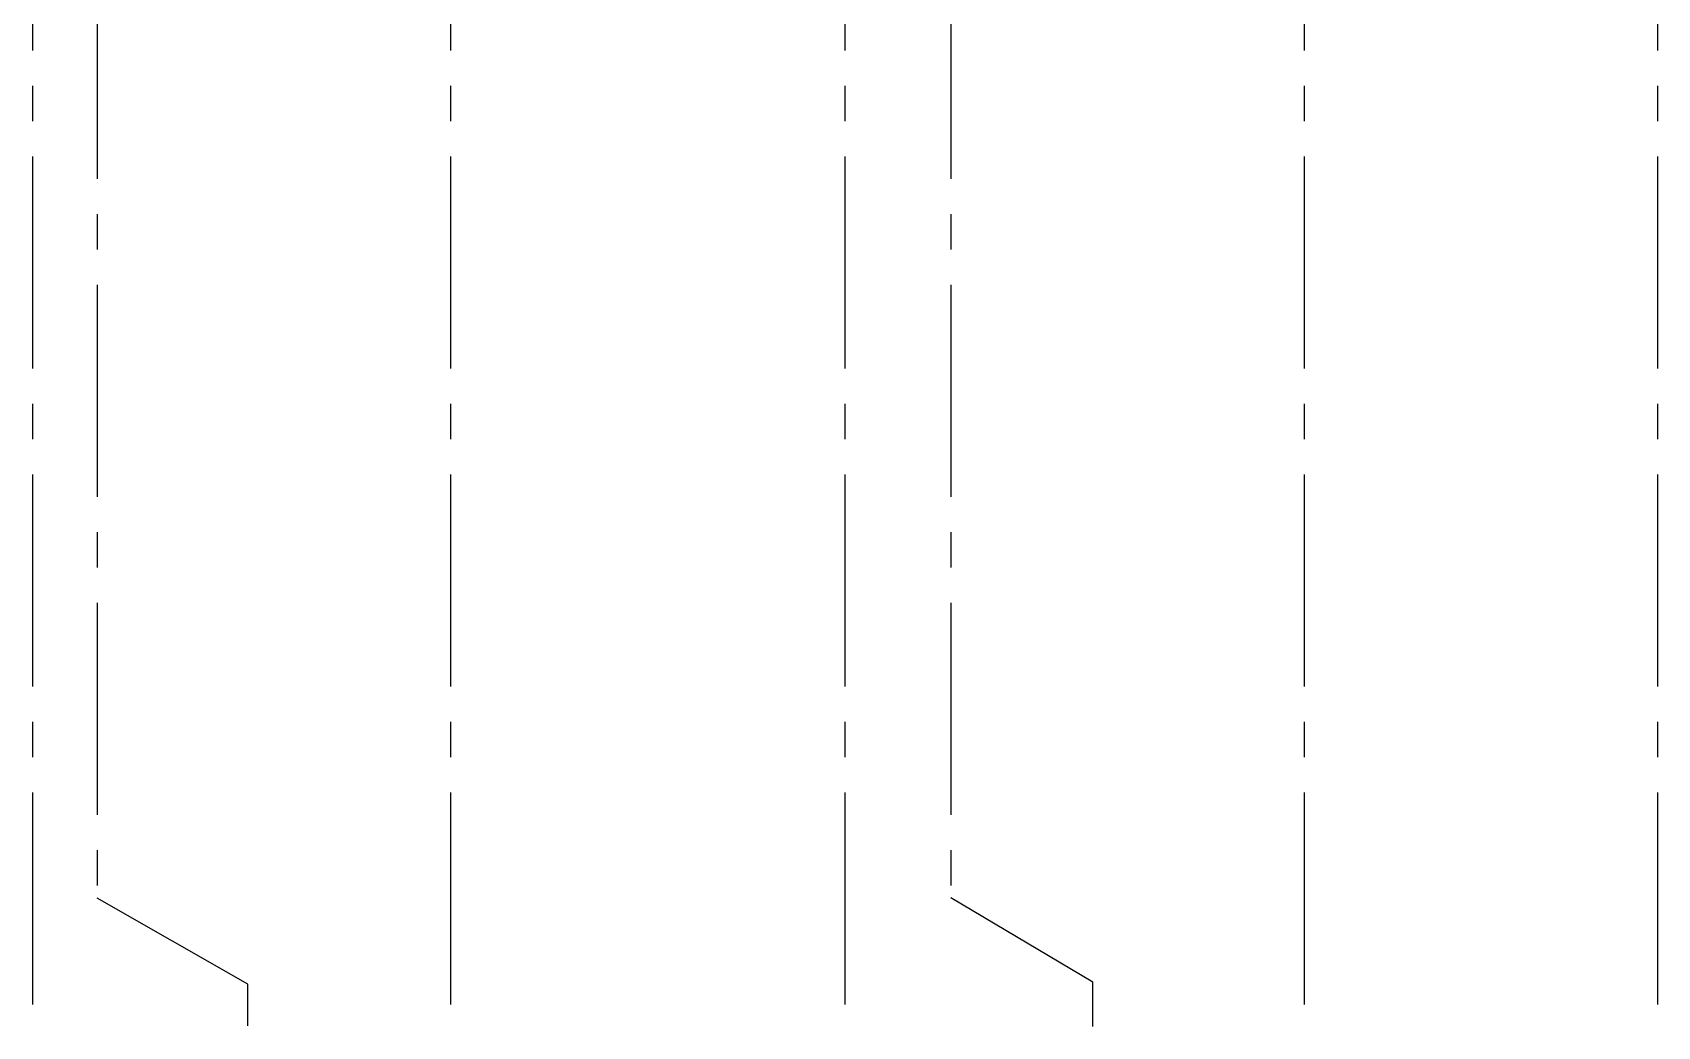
# Model space of a CAD drawing. Header units: inches. Extents: x 18000 to 22048, y 0 to 3165.
# Drawn here: x 18688 to 18964, y 632.2 to 801 of the extents above; entities that cross this region are included whole.
import ezdxf

# ---------------------------------------------------------------- set-up
doc = ezdxf.new("R2010")
doc.units = ezdxf.units.IN
doc.header["$LTSCALE"] = 48
doc.header["$MEASUREMENT"] = 0
doc.linetypes.add('CENTER2', pattern=[1.125, 0.75, -0.125, 0.125, -0.125])
doc.linetypes.add('HIDDEN', pattern=[0.375, 0.25, -0.125])
doc.layers.add('_0_Objects', color=8, linetype='Continuous')
doc.layers.add('A-Grid(3-32)', color=8, linetype='CENTER2')

# ---------------------------------------------------------------- blocks, each defined once
blk = doc.blocks.new('3RD FLOOR - STRUCTURAL GRID')
at = {"layer": 'A-Grid(3-32)'}
for p, q in [((-3327.5, -13426.01), (-3327.5, -15409.77)), ((-3256.5, -13426.01), (-3256.5, -15409.77)), ((-3189.5, -13426.01), (-3189.5, -15409.77)), ((-3111.5, -13426.01), (-3111.5, -15409.77)), ((-3051.5, -13426.01), (-3051.5, -15409.77)), ((-3316.5, -13447.81), (-3316.5, -15387.97)), ((-3171.5, -13447.85), (-3171.5, -15387.92))]:
    blk.add_line(p, q, dxfattribs=at)
for points in [[(-3290.94, -15409.67), (-3290.94, -15402.6), (-3316.5, -15387.97)], [(-3147.42, -15409.77), (-3147.42, -15402.25), (-3171.5, -15387.92)]]:
    blk.add_lwpolyline(points, dxfattribs=at)

msp = doc.modelspace()

# ---------------------------------------------------------------- block references
at = {"layer": '_0_Objects', "linetype": 'HIDDEN'}
msp.add_blockref('3RD FLOOR - STRUCTURAL GRID', (22015.5, 16042.01), dxfattribs=at)

doc.saveas('drawing.dxf')
